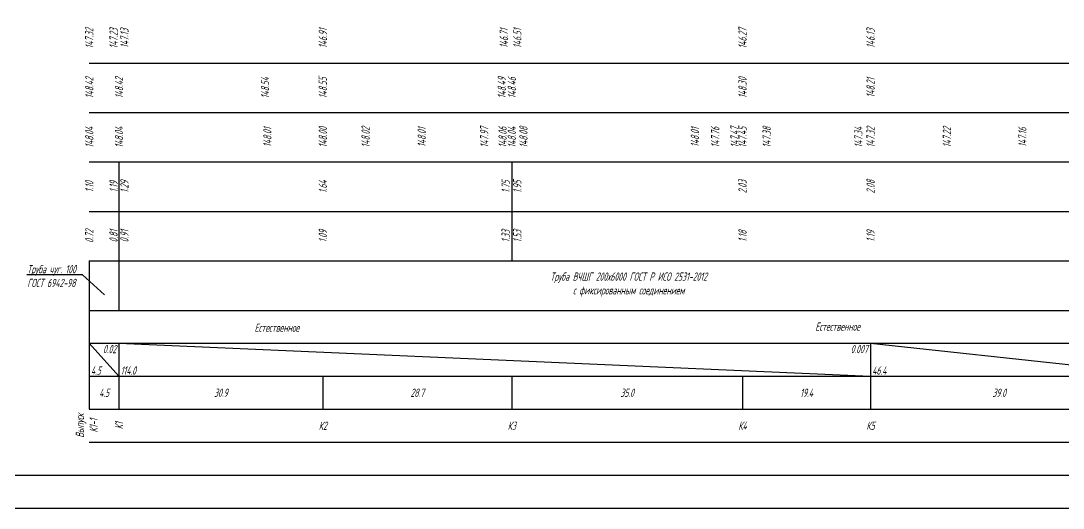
# Model space of a CAD drawing. Header units: metres. Extents: x -34 to 1749, y -3376 to -2956.
# Drawn here: x 836.7 to 1152.9, y -3376.5 to -3228.7 of the extents above; entities that cross this region are included whole.
import ezdxf
from ezdxf import colors
from ezdxf.entities.mleader import LeaderData, LeaderLine
from ezdxf.enums import TextEntityAlignment as Align
from ezdxf.math import Vec2, Vec3

# ---------------------------------------------------------------- set-up
doc = ezdxf.new("R2010")
doc.units = ezdxf.units.M
doc.header["$LTSCALE"] = 0.2
doc.layers.add('МГТ_НВК_рабочий', color=171, linetype='Continuous', lineweight=30)
doc.layers.add('Таблица', color=7, linetype='Continuous')
doc.styles.add('SPDS', font='SPDS', dxfattribs={"width": 0.7, "oblique": 15, "height": 2.5})
doc.styles.get("Standard").update_dxf_attribs({"font": 'SPDS.shx', "width": 0.7, "oblique": 15, "height": 3})

# ---------------------------------------------------------------- blocks, each defined once
blk = doc.blocks.new('_None')

msp = doc.modelspace()

# ---------------------------------------------------------------- linework, layer by layer
at = {"layer": 'МГТ_НВК_рабочий', "color": 0, "lineweight": -2}
msp.add_lwpolyline([(-34.345, -3376.467), (1748.655, -3376.467), (1748.655, -2956.467), (-34.345, -2956.467)], close=True, dxfattribs=at)
at = {"layer": 'МГТ_НВК_рабочий', "color": 0}
msp.add_lwpolyline([(1743.655, -2961.467), (-14.345, -2961.467), (-14.345, -3366.467), (1743.655, -3366.467)], close=True, dxfattribs=at)
at = {"layer": 'Таблица'}
for p, q in [((857.507, -3241.467), (1474.12, -3241.467)), ((857.507, -3256.467), (1474.12, -3256.467)), ((857.507, -3271.467), (1474.12, -3271.467)), ((866.52, -3271.467), (866.52, -3286.467)), ((985.687, -3271.467), (985.687, -3286.467)), ((857.507, -3286.467), (1474.12, -3286.467)), ((866.52, -3286.467), (866.52, -3301.467)), ((985.687, -3286.467), (985.687, -3301.467)), ((857.507, -3301.467), (1474.12, -3301.467)), ((857.507, -3301.467), (857.507, -3316.467)), ((866.52, -3301.467), (866.52, -3316.467)), ((857.507, -3316.467), (857.507, -3326.467)), ((857.507, -3316.467), (1474.12, -3316.467)), ((857.507, -3326.467), (857.507, -3336.467)), ((857.507, -3326.467), (866.52, -3336.467)), ((857.507, -3326.467), (1474.12, -3326.467)), ((866.52, -3326.467), (866.52, -3336.467)), ((866.52, -3326.467), (1094.518, -3336.467)), ((1094.518, -3326.467), (1094.518, -3336.467)), ((1094.518, -3326.467), (1187.319, -3336.467)), ((857.507, -3336.467), (857.507, -3346.467)), ((857.507, -3336.467), (1474.12, -3336.467)), ((866.52, -3336.467), (866.52, -3346.467)), ((928.352, -3336.467), (928.352, -3346.467)), ((985.687, -3336.467), (985.687, -3346.467)), ((1055.675, -3336.467), (1055.675, -3346.467)), ((1094.518, -3336.467), (1094.518, -3346.467)), ((857.507, -3346.467), (1474.12, -3346.467)), ((857.507, -3356.467), (1474.12, -3356.467))]:
    msp.add_line(p, q, dxfattribs=at)

# ---------------------------------------------------------------- texts
at = {"layer": 'Таблица', "oblique": 15, "width": 0.7}
for s, p in [('147.32', (857.507, -3233.967)), ('146.91', (928.352, -3233.967)), ('146.71', (983.255, -3233.967)), ('146.51', (987.359, -3233.967)), ('146.27', (1055.675, -3233.967)), ('146.13', (1094.518, -3233.967)), ('148.42', (857.507, -3248.967)), ('148.42', (866.52, -3248.967)), ('148.54', (910.828, -3248.967)), ('148.55', (928.352, -3248.967)), ('148.49', (982.647, -3248.967)), ('148.46', (985.687, -3248.967)), ('148.30', (1055.675, -3248.967)), ('148.21', (1094.518, -3248.967)), ('148.04', (857.507, -3263.967)), ('148.04', (866.52, -3263.967)), ('148.01', (911.539, -3263.967)), ('148.00', (928.352, -3263.967)), ('148.02', (941.324, -3263.967)), ('148.01', (958.355, -3263.967)), ('147.97', (977.333, -3263.967)), ('148.06', (982.886, -3263.967)), ('148.04', (985.687, -3263.967)), ('148.08', (989.223, -3263.967)), ('148.01', (1041.217, -3263.967)), ('147.76', (1047.388, -3263.967)), ('147.47', (1053.279, -3263.967)), ('147.45', (1055.675, -3263.967)), ('147.38', (1062.995, -3263.967)), ('147.34', (1090.818, -3263.967)), ('147.32', (1094.518, -3263.967)), ('147.22', (1117.683, -3263.967)), ('147.16', (1140.585, -3263.967)), ('1.10', (857.507, -3278.967)), ('1.64', (928.352, -3278.967)), ('1.75', (983.814, -3278.967)), ('2.03', (1055.675, -3278.967)), ('2.08', (1094.518, -3278.967)), ('0.72', (857.507, -3293.967)), ('1.09', (928.352, -3293.967)), ('1.33', (983.814, -3293.967)), ('1.18', (1055.675, -3293.967)), ('1.19', (1094.518, -3293.967)), ('К1', (866.52, -3351.467))]:
    msp.add_text(s, height=2.5, rotation=90, dxfattribs=at).set_placement(p, align=Align.MIDDLE_CENTER)
for s, p in [('147.23', (866.12, -3233.967)), ('1.19', (866.12, -3278.967)), ('0.81', (866.12, -3293.967))]:
    msp.add_text(s, height=2.5, rotation=90, dxfattribs=at).set_placement(p, align=Align.CENTER)
for s, p in [('147.13', (866.92, -3233.967)), ('1.29', (866.92, -3278.967)), ('1.95', (986.087, -3278.967)), ('0.91', (866.92, -3293.967)), ('1.53', (986.087, -3293.967))]:
    msp.add_text(s, height=2.5, rotation=90, dxfattribs=at).set_placement(p, align=Align.TOP_CENTER)
for s, p in [('Естественное', (914.41, -3321.732)), ('Естественное', (1084.524, -3321.386)), ('4.5', (862.013, -3341.467)), ('30.9', (897.436, -3341.467)), ('28.7', (957.019, -3341.467)), ('35.0', (1020.681, -3341.467)), ('19.4', (1075.096, -3341.467)), ('39.0', (1133.546, -3341.467)), ('К2', (928.352, -3351.467)), ('К3', (985.687, -3351.467)), ('К4', (1055.675, -3351.467)), ('К5', (1094.518, -3351.467))]:
    msp.add_text(s, height=2.5, dxfattribs=at).set_placement(p, align=Align.MIDDLE_CENTER)
for s, p in [('0.02', (865.685, -3326.967)), ('0.007', (1093.683, -3326.967))]:
    msp.add_text(s, height=2.5, dxfattribs=at).set_placement(p, align=Align.TOP_RIGHT)
for s, p in [('4.5', (858.007, -3335.967)), ('114.0', (867.02, -3335.967)), ('46.4', (1095.018, -3335.967))]:
    msp.add_text(s, height=2.5, dxfattribs=at).set_placement(p)
at = {"layer": 'Таблица', "insert": (975.575, -3304.982), "char_height": 2.5, "attachment_point": 1}
msp.add_mtext_dynamic_manual_height_columns('\\pxqc;{\\C0;Труба ВЧШГ 200х6000 ГОСТ Р ИСО 2531-2012  \\Pс фиксированным соединением}', width=91.12881, gutter_width=15, heights=[0], dxfattribs=at)
at = {"layer": 'Таблица', "insert": (853.401, -3352.792), "char_height": 2.5, "attachment_point": 1, "rotation": 90}
msp.add_mtext_dynamic_manual_height_columns('\\pxqc;{\\Q15;\\W0.7;Выпуск К1-1}', width=2.69875, gutter_width=15, heights=[0], dxfattribs=at)

# ---------------------------------------------------------------- leaders
at = {"layer": 'Таблица'}
ml = msp.add_multileader_mtext('Standard', dxfattribs=at)
ml.set_content('Труба чуг. 100\\PГОСТ 6942-98', color=256, style='SPDS')
ml.set_leader_properties()
ml.set_arrow_properties(name='NONE')
ml.build(insert=Vec2(0, 0))
ml.multileader.update_dxf_attribs({"text_left_attachment_type": 6, "text_right_attachment_type": 6, "dogleg_length": 0.5, "arrow_head_size": 1})
ctx = ml.context
ctx.base_point, ctx.char_height, ctx.arrow_head_size, ctx.landing_gap_size, ctx.plane_origin = Vec3(838.992, -3305.739), 2.5, 1, 0, Vec3(-1032.792, -2568.698)
ctx.left_attachment, ctx.right_attachment = 6, 6
notes = []
notes.append((ctx, [(0, (1, 1, 0), (855.43, -3305.739), (-1, 0), 0.5, [(0, [(862.113, -3311.749)], 0, [])])]))
ctx.mtext.insert, ctx.mtext.width, ctx.mtext.defined_height, ctx.mtext.line_spacing_style, ctx.mtext.flow_direction = Vec3(838.678, -3302.739), 16.25264, 8.316, 2, 5
for ctx, leaders in notes:
    for number, flags, end, landing, length, lines in leaders:
        leader = LeaderData()
        leader.index, (leader.has_last_leader_line, leader.has_dogleg_vector, leader.attachment_direction) = number, flags
        leader.last_leader_point, leader.dogleg_vector, leader.dogleg_length = Vec3(end), Vec3(landing), length
        for number, points, colour, breaks in lines:
            line = LeaderLine()
            line.index, line.vertices, line.color, line.breaks = number, Vec3.list(points), colors.encode_raw_color(colour), breaks
            leader.lines.append(line)
        ctx.leaders.append(leader)

doc.saveas('drawing.dxf')
